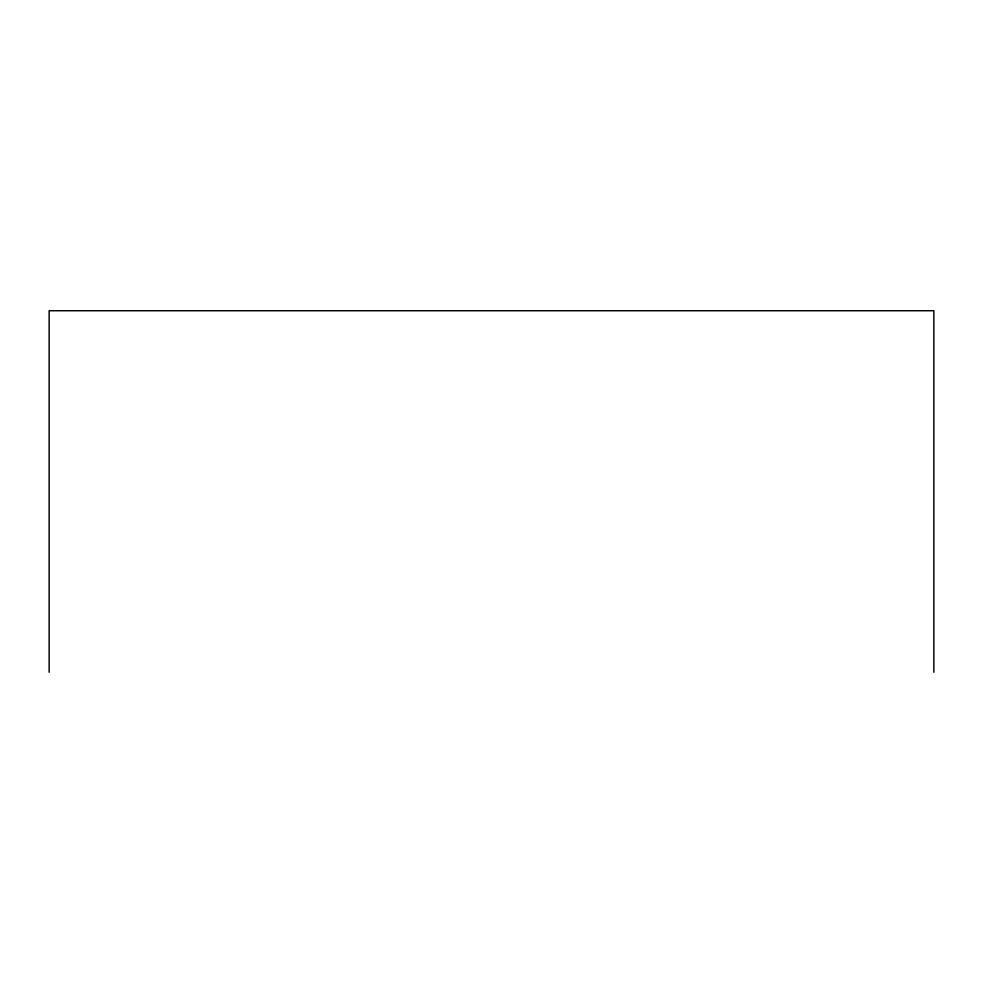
<?xml version="1.0" encoding="UTF-8"?>
<svg xmlns="http://www.w3.org/2000/svg" width="983" height="983" viewBox="0 0 983 983"><rect width="100%" height="100%" fill="white"/><g stroke="black" fill="none" stroke-linecap="round" stroke-linejoin="round"><path stroke-width="1.47" d="M933.85 672.274L933.85 310.726L49.15 310.726L49.15 672.274"/></g></svg>
